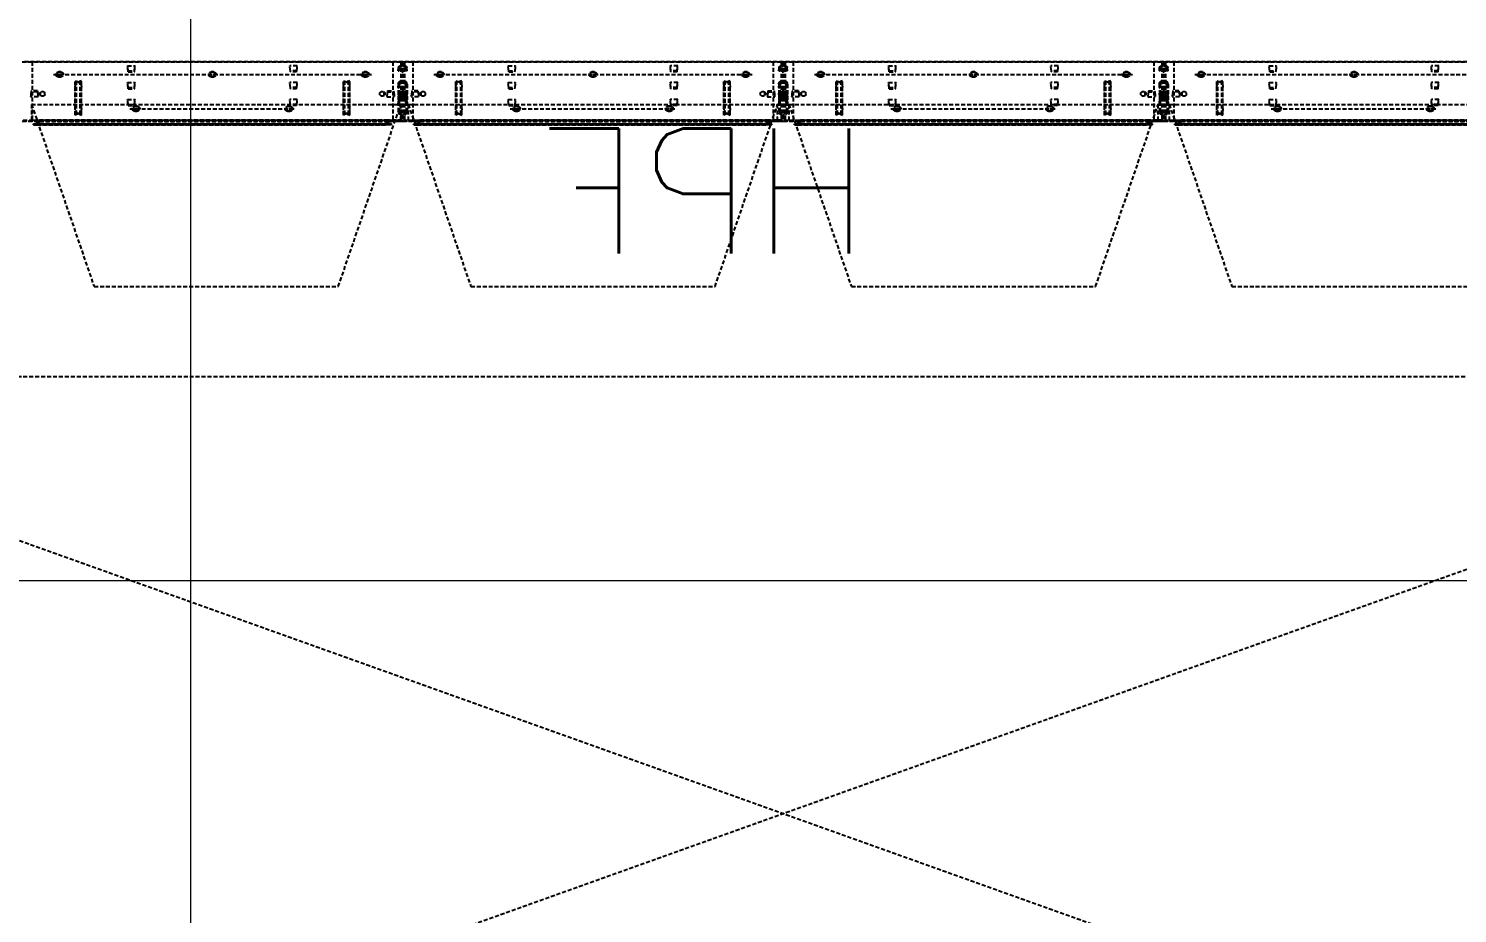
# Model space of a CAD drawing. Extents: x -32000 to 416743, y -254124 to 144214.
# Drawn here: x 2740 to 5031, y 32467 to 33885 of the extents above; entities that cross this region are included whole.
import ezdxf

# ---------------------------------------------------------------- set-up
doc = ezdxf.new("R2010")
doc.units = 0
doc.header["$LTSCALE"] = 10
doc.linetypes.add('XFM1Q40$0$HIDDEN', pattern=[9.525, 6.35, -3.175])
for name, color, linetype in [('XFM1Q40$0$CBF01', 3, 'Continuous'), ('XFM1Q40$0$CBF02', 6, 'Continuous'), ('XFM1Q40$0$CBF03', 30, 'Continuous'), ('XFM1Q40$0$CBF04', 7, 'Continuous'), ('XFM1Q40$0$HEPA', 6, 'Continuous'), ('XFM1Q40$0$輪廓', 4, 'Continuous'), ('XFM7P40ICA$0$H12PL4$0$L40_19_MEJI', 252, 'Continuous')]:
    doc.layers.add(name, color=color, linetype=linetype)
doc.styles.add('XFM1Q40$0$LSP', font='SIMPLEX.shx', dxfattribs={"bigfont": 'chineset.shx'})

# ---------------------------------------------------------------- blocks, each defined once
blk = doc.blocks.new('XFM1Q40$0$A$Cac22a11c')
at = {"layer": 'XFM1Q40$0$CBF01', "color": 252, "linetype": 'XFM1Q40$0$HIDDEN', "ltscale": 0.1}
for p, q in [((286524, 174199.1), (286524, 174105.6)), ((286540, 174199.1), (286524, 174199.1)), ((286533, 174185.1), (286533.5, 174190.4)), ((286533, 174185.1), (286534.5, 174184.9)), ((286534.5, 174184.9), (286535, 174190.2)), ((286537, 174193.1), (286536.5, 174193.1)), ((286537, 174191.6), (286536.5, 174191.6)), ((286538.5, 174199.1), (286538.5, 174105.6)), ((286538.5, 174183.1), (286540, 174183.1)), ((286540, 174199.1), (286540, 174104.1)), ((287134, 174199.1), (287134, 174105.6)), ((287150, 174199.1), (287134, 174199.1)), ((287143, 174185.1), (287143.5, 174190.4)), ((287143, 174185.1), (287144.5, 174184.9)), ((287144.5, 174184.9), (287145, 174190.2)), ((287147, 174193.1), (287146.5, 174193.1)), ((287147, 174191.6), (287146.5, 174191.6)), ((287148.5, 174199.1), (287148.5, 174105.6)), ((287148.5, 174183.1), (287150, 174183.1)), ((287150, 174199.1), (287150, 174104.1)), ((287744, 174199.1), (287744, 174105.6)), ((287760, 174199.1), (287744, 174199.1)), ((287753, 174185.1), (287753.5, 174190.4)), ((287753, 174185.1), (287754.5, 174184.9)), ((287754.5, 174184.9), (287755, 174190.2)), ((287757, 174193.1), (287756.5, 174193.1)), ((287757, 174191.6), (287756.5, 174191.6)), ((287758.5, 174199.1), (287758.5, 174105.6)), ((287758.5, 174183.1), (287760, 174183.1)), ((287760, 174199.1), (287760, 174104.1)), ((288354, 174199.1), (288354, 174105.6)), ((288370, 174199.1), (288354, 174199.1)), ((286533, 174163.6), (286533, 174119.6)), ((286533, 174158.1), (286533.5, 174163.4)), ((286533, 174158.1), (286534.5, 174157.9)), ((286534.5, 174163.6), (286534.5, 174119.6)), ((286534.5, 174157.9), (286535, 174163.2)), ((286537, 174166.1), (286536.5, 174166.1)), ((286537, 174164.6), (286536.5, 174164.6)), ((286538.5, 174169.1), (286540, 174169.1)), ((286538.5, 174156.1), (286540, 174156.1)), ((287143, 174163.6), (287143, 174119.6)), ((287143, 174158.1), (287143.5, 174163.4)), ((287143, 174158.1), (287144.5, 174157.9)), ((287144.5, 174163.6), (287144.5, 174119.6)), ((287144.5, 174157.9), (287145, 174163.2)), ((287147, 174166.1), (287146.5, 174166.1)), ((287147, 174164.6), (287146.5, 174164.6)), ((287148.5, 174169.1), (287150, 174169.1)), ((287148.5, 174156.1), (287150, 174156.1)), ((287753, 174163.6), (287753, 174119.6)), ((287753, 174158.1), (287753.5, 174163.4)), ((287753, 174158.1), (287754.5, 174157.9)), ((287754.5, 174163.6), (287754.5, 174119.6)), ((287754.5, 174157.9), (287755, 174163.2)), ((287757, 174166.1), (287756.5, 174166.1)), ((287757, 174164.6), (287756.5, 174164.6)), ((287758.5, 174169.1), (287760, 174169.1)), ((287758.5, 174156.1), (287760, 174156.1)), ((286533, 174151.1), (286534.5, 174151.3)), ((286533, 174151.1), (286533.5, 174145.8)), ((286533, 174131.1), (286533.5, 174136.4)), ((286534.5, 174151.3), (286535, 174146)), ((286534.5, 174130.9), (286535, 174136.2)), ((286536.5, 174151.6), (286540, 174151.6)), ((286536.5, 174150.1), (286538.5, 174150.1)), ((286536.5, 174146.1), (286538.5, 174146.1)), ((286536.5, 174144.6), (286540, 174144.6)), ((286537, 174139.1), (286536.5, 174139.1)), ((286537, 174137.6), (286536.5, 174137.6)), ((286538.5, 174153.1), (286540, 174153.1)), ((287143, 174151.1), (287144.5, 174151.3)), ((287143, 174151.1), (287143.5, 174145.8)), ((287143, 174131.1), (287143.5, 174136.4)), ((287144.5, 174151.3), (287145, 174146)), ((287144.5, 174130.9), (287145, 174136.2)), ((287146.5, 174151.6), (287150, 174151.6)), ((287146.5, 174150.1), (287148.5, 174150.1)), ((287146.5, 174146.1), (287148.5, 174146.1)), ((287146.5, 174144.6), (287150, 174144.6)), ((287147, 174139.1), (287146.5, 174139.1)), ((287147, 174137.6), (287146.5, 174137.6)), ((287148.5, 174153.1), (287150, 174153.1)), ((287753, 174151.1), (287754.5, 174151.3)), ((287753, 174151.1), (287753.5, 174145.8)), ((287753, 174131.1), (287753.5, 174136.4)), ((287754.5, 174151.3), (287755, 174146)), ((287754.5, 174130.9), (287755, 174136.2)), ((287756.5, 174151.6), (287760, 174151.6)), ((287756.5, 174150.1), (287758.5, 174150.1)), ((287756.5, 174146.1), (287758.5, 174146.1)), ((287756.5, 174144.6), (287760, 174144.6)), ((287757, 174139.1), (287756.5, 174139.1)), ((287757, 174137.6), (287756.5, 174137.6)), ((287758.5, 174153.1), (287760, 174153.1)), ((286533, 174131.1), (286534.5, 174130.9)), ((286538.5, 174129.1), (286540, 174129.1)), ((286538.5, 174114.1), (286540, 174114.1)), ((287143, 174131.1), (287144.5, 174130.9)), ((287148.5, 174129.1), (287150, 174129.1)), ((287148.5, 174114.1), (287150, 174114.1)), ((287753, 174131.1), (287754.5, 174130.9)), ((287758.5, 174129.1), (287760, 174129.1)), ((287758.5, 174114.1), (287760, 174114.1)), ((286538.5, 174105.6), (286515, 174105.6)), ((286515, 174105.6), (286515, 174098.6)), ((286522, 174098.6), (286515, 174098.6)), ((286540, 174104.1), (286516.5, 174104.1)), ((286516.5, 174104.1), (286516.5, 174100.1)), ((286522, 174100.1), (286516.5, 174100.1)), ((286522, 174098.6), (286522, 174100.1)), ((286524, 174105.6), (286524, 174104.1)), ((287148.5, 174105.6), (287125, 174105.6)), ((287125, 174105.6), (287125, 174098.6)), ((287132, 174098.6), (287125, 174098.6)), ((287150, 174104.1), (287126.5, 174104.1)), ((287126.5, 174104.1), (287126.5, 174100.1)), ((287132, 174100.1), (287126.5, 174100.1)), ((287132, 174098.6), (287132, 174100.1)), ((287134, 174105.6), (287134, 174104.1)), ((287758.5, 174105.6), (287735, 174105.6)), ((287735, 174105.6), (287735, 174098.6)), ((287742, 174098.6), (287735, 174098.6)), ((287760, 174104.1), (287736.5, 174104.1)), ((287736.5, 174104.1), (287736.5, 174100.1)), ((287742, 174100.1), (287736.5, 174100.1)), ((287742, 174098.6), (287742, 174100.1)), ((287744, 174105.6), (287744, 174104.1)), ((288368.5, 174105.6), (288345, 174105.6)), ((288345, 174105.6), (288345, 174098.6)), ((288352, 174098.6), (288345, 174098.6)), ((288370, 174104.1), (288346.5, 174104.1)), ((288346.5, 174104.1), (288346.5, 174100.1)), ((288352, 174100.1), (288346.5, 174100.1)), ((288352, 174098.6), (288352, 174100.1)), ((288354, 174105.6), (288354, 174104.1))]:
    blk.add_line(p, q, dxfattribs=at)
for centre, radius, start, end in [((286536.5, 174190.1), 3, 90, 175), ((286536.5, 174190.1), 1.5, 90, 175), ((286537, 174194.6), 1.5, 270, 0), ((286537, 174194.6), 3, 270, 300), ((286537, 174194.6), 3, 300, 0), ((287146.5, 174190.1), 3, 90, 175), ((287146.5, 174190.1), 1.5, 90, 175), ((287147, 174194.6), 1.5, 270, 0), ((287147, 174194.6), 3, 270, 300), ((287147, 174194.6), 3, 300, 0), ((287756.5, 174190.1), 3, 90, 175), ((287756.5, 174190.1), 1.5, 90, 175), ((287757, 174194.6), 1.5, 270, 0), ((287757, 174194.6), 3, 270, 300), ((287757, 174194.6), 3, 300, 0), ((286538.5, 174163.6), 5.5, 90, 180), ((286536.5, 174163.1), 3, 90, 175), ((286538.5, 174163.6), 4, 90, 180), ((286536.5, 174163.1), 1.5, 90, 175), ((286537, 174167.6), 1.5, 270, 0), ((286537, 174167.6), 3, 270, 0), ((287148.5, 174163.6), 5.5, 90, 180), ((287146.5, 174163.1), 3, 90, 175), ((287148.5, 174163.6), 4, 90, 180), ((287146.5, 174163.1), 1.5, 90, 175), ((287147, 174167.6), 1.5, 270, 0), ((287147, 174167.6), 3, 270, 0), ((287758.5, 174163.6), 5.5, 90, 180), ((287756.5, 174163.1), 3, 90, 175), ((287758.5, 174163.6), 4, 90, 180), ((287756.5, 174163.1), 1.5, 90, 175), ((287757, 174167.6), 1.5, 270, 0), ((287757, 174167.6), 3, 270, 0), ((286536.5, 174148.1), 3.5, 90, 270), ((286536.5, 174146.1), 3, 185, 270), ((286536.5, 174136.1), 3, 90, 175), ((286536.5, 174148.1), 2, 90, 270), ((286536.5, 174146.1), 1.5, 185, 270), ((286536.5, 174136.1), 1.5, 90, 175), ((286537, 174141.6), 3, 0, 90), ((286537, 174141.6), 1.5, 0, 90), ((286537, 174140.6), 3, 270, 0), ((286537, 174140.6), 1.5, 270, 0), ((287146.5, 174148.1), 3.5, 90, 270), ((287146.5, 174146.1), 3, 185, 270), ((287146.5, 174136.1), 3, 90, 175), ((287146.5, 174148.1), 2, 90, 270), ((287146.5, 174146.1), 1.5, 185, 270), ((287146.5, 174136.1), 1.5, 90, 175), ((287147, 174141.6), 3, 0, 90), ((287147, 174141.6), 1.5, 0, 90), ((287147, 174140.6), 3, 270, 0), ((287147, 174140.6), 1.5, 270, 0), ((287756.5, 174148.1), 3.5, 90, 270), ((287756.5, 174146.1), 3, 185, 270), ((287756.5, 174136.1), 3, 90, 175), ((287756.5, 174148.1), 2, 90, 270), ((287756.5, 174146.1), 1.5, 185, 270), ((287756.5, 174136.1), 1.5, 90, 175), ((287757, 174141.6), 3, 0, 90), ((287757, 174141.6), 1.5, 0, 90), ((287757, 174140.6), 3, 270, 0), ((287757, 174140.6), 1.5, 270, 0), ((286538.5, 174119.6), 5.5, 180, 270), ((286538.5, 174119.6), 4, 180, 270), ((287148.5, 174119.6), 5.5, 180, 270), ((287148.5, 174119.6), 4, 180, 270), ((287758.5, 174119.6), 5.5, 180, 270), ((287758.5, 174119.6), 4, 180, 270)]:
    blk.add_arc(centre, radius, start, end, dxfattribs=at)
at = {"layer": 'XFM1Q40$0$CBF02', "color": 252, "linetype": 'XFM1Q40$0$HIDDEN', "ltscale": 0.1}
for p, q in [((285930, 174199.1), (286538.5, 174199.1)), ((286100, 174183.1), (286099, 174193)), ((286099.9, 174185.1), (286099.1, 174193.1)), ((286099.1, 174193.1), (286110.9, 174193.1)), ((286099.9, 174185.1), (286110.1, 174185.1)), ((286100, 174183.1), (286110, 174183.1)), ((286110, 174183.1), (286111, 174193)), ((286110.1, 174185.1), (286110.9, 174193.1)), ((286228, 174179.1), (286242, 174179.1)), ((286233, 174174.5), (286233, 174183.6)), ((286237, 174183.1), (286233, 174183.1)), ((286237, 174174.5), (286237, 174183.6)), ((286473, 174179.1), (286487, 174179.1)), ((286478, 174174.5), (286478, 174183.6)), ((286482, 174183.1), (286478, 174183.1)), ((286482, 174174.5), (286482, 174183.6)), ((286537, 174199.1), (286537, 174104.1)), ((286538.5, 174199.1), (286538.5, 174104.1)), ((286540, 174199.1), (287148.5, 174199.1)), ((286540, 174199.1), (286540, 174104.1)), ((286593, 174179.1), (286607, 174179.1)), ((286598, 174174.5), (286598, 174183.6)), ((286602, 174183.1), (286598, 174183.1)), ((286602, 174174.5), (286602, 174183.6)), ((286710, 174183.1), (286709, 174193)), ((286709.9, 174185.1), (286709.1, 174193.1)), ((286709.1, 174193.1), (286720.9, 174193.1)), ((286709.9, 174185.1), (286720.1, 174185.1)), ((286710, 174183.1), (286720, 174183.1)), ((286720, 174183.1), (286721, 174193)), ((286720.1, 174185.1), (286720.9, 174193.1)), ((286838, 174179.1), (286852, 174179.1)), ((286843, 174174.5), (286843, 174183.6)), ((286847, 174183.1), (286843, 174183.1)), ((286847, 174174.5), (286847, 174183.6)), ((287083, 174179.1), (287097, 174179.1)), ((287088, 174174.5), (287088, 174183.6)), ((287092, 174183.1), (287088, 174183.1)), ((287092, 174174.5), (287092, 174183.6)), ((287147, 174199.1), (287147, 174104.1)), ((287148.5, 174199.1), (287148.5, 174104.1)), ((287150, 174199.1), (287758.5, 174199.1)), ((287150, 174199.1), (287150, 174104.1)), ((287203, 174179.1), (287217, 174179.1)), ((287208, 174174.5), (287208, 174183.6)), ((287212, 174183.1), (287208, 174183.1)), ((287212, 174174.5), (287212, 174183.6)), ((287320, 174183.1), (287319, 174193)), ((287319.9, 174185.1), (287319.1, 174193.1)), ((287319.1, 174193.1), (287330.9, 174193.1)), ((287319.9, 174185.1), (287330.1, 174185.1)), ((287320, 174183.1), (287330, 174183.1)), ((287330, 174183.1), (287331, 174193)), ((287330.1, 174185.1), (287330.9, 174193.1)), ((287448, 174179.1), (287462, 174179.1)), ((287453, 174174.5), (287453, 174183.6)), ((287457, 174183.1), (287453, 174183.1)), ((287457, 174174.5), (287457, 174183.6)), ((287693, 174179.1), (287707, 174179.1)), ((287698, 174174.5), (287698, 174183.6)), ((287702, 174183.1), (287698, 174183.1)), ((287702, 174174.5), (287702, 174183.6)), ((287757, 174199.1), (287757, 174104.1)), ((287758.5, 174199.1), (287758.5, 174104.1)), ((287760, 174199.1), (288368.5, 174199.1)), ((287760, 174199.1), (287760, 174104.1)), ((287813, 174179.1), (287827, 174179.1)), ((287818, 174174.5), (287818, 174183.6)), ((287822, 174183.1), (287818, 174183.1)), ((287822, 174174.5), (287822, 174183.6)), ((287930, 174183.1), (287929, 174193)), ((287929.9, 174185.1), (287929.1, 174193.1)), ((287929.1, 174193.1), (287940.9, 174193.1)), ((287929.9, 174185.1), (287940.1, 174185.1)), ((287930, 174183.1), (287940, 174183.1)), ((287940, 174183.1), (287941, 174193)), ((287940.1, 174185.1), (287940.9, 174193.1)), ((288058, 174179.1), (288072, 174179.1)), ((288063, 174174.5), (288063, 174183.6)), ((288067, 174183.1), (288063, 174183.1)), ((288067, 174174.5), (288067, 174183.6)), ((288303, 174179.1), (288317, 174179.1)), ((288308, 174174.5), (288308, 174183.6)), ((288312, 174183.1), (288308, 174183.1)), ((288312, 174174.5), (288312, 174183.6)), ((286100, 174156.1), (286099, 174166)), ((286099.9, 174158.1), (286099.1, 174166.1)), ((286099.1, 174166.1), (286110.9, 174166.1)), ((286099.9, 174158.1), (286110.1, 174158.1)), ((286100, 174156.1), (286110, 174156.1)), ((286110, 174156.1), (286111, 174166)), ((286110.1, 174158.1), (286110.9, 174166.1)), ((286237, 174175.1), (286233, 174175.1)), ((286445, 174114.1), (286445, 174169.1)), ((286445, 174169.1), (286448.3, 174167.9)), ((286447, 174114.8), (286447, 174168.4)), ((286455, 174124.7), (286455, 174158.5)), ((286482, 174175.1), (286478, 174175.1)), ((286602, 174175.1), (286598, 174175.1)), ((286625, 174114.1), (286625, 174169.1)), ((286625, 174169.1), (286628.3, 174167.9)), ((286627, 174114.8), (286627, 174168.4)), ((286635, 174124.7), (286635, 174158.5)), ((286710, 174156.1), (286709, 174166)), ((286709.9, 174158.1), (286709.1, 174166.1)), ((286709.1, 174166.1), (286720.9, 174166.1)), ((286709.9, 174158.1), (286720.1, 174158.1)), ((286710, 174156.1), (286720, 174156.1)), ((286720, 174156.1), (286721, 174166)), ((286720.1, 174158.1), (286720.9, 174166.1)), ((286847, 174175.1), (286843, 174175.1)), ((287055, 174114.1), (287055, 174169.1)), ((287055, 174169.1), (287058.3, 174167.9)), ((287057, 174114.8), (287057, 174168.4)), ((287065, 174124.7), (287065, 174158.5)), ((287092, 174175.1), (287088, 174175.1)), ((287212, 174175.1), (287208, 174175.1)), ((287235, 174114.1), (287235, 174169.1)), ((287235, 174169.1), (287238.3, 174167.9)), ((287237, 174114.8), (287237, 174168.4)), ((287245, 174124.7), (287245, 174158.5)), ((287320, 174156.1), (287319, 174166)), ((287319.9, 174158.1), (287319.1, 174166.1)), ((287319.1, 174166.1), (287330.9, 174166.1)), ((287319.9, 174158.1), (287330.1, 174158.1)), ((287320, 174156.1), (287330, 174156.1)), ((287330, 174156.1), (287331, 174166)), ((287330.1, 174158.1), (287330.9, 174166.1)), ((287457, 174175.1), (287453, 174175.1)), ((287665, 174114.1), (287665, 174169.1)), ((287665, 174169.1), (287668.3, 174167.9)), ((287667, 174114.8), (287667, 174168.4)), ((287675, 174124.7), (287675, 174158.5)), ((287702, 174175.1), (287698, 174175.1)), ((287822, 174175.1), (287818, 174175.1)), ((287845, 174114.1), (287845, 174169.1)), ((287845, 174169.1), (287848.3, 174167.9)), ((287847, 174114.8), (287847, 174168.4)), ((287855, 174124.7), (287855, 174158.5)), ((287930, 174156.1), (287929, 174166)), ((287929.9, 174158.1), (287929.1, 174166.1)), ((287929.1, 174166.1), (287940.9, 174166.1)), ((287929.9, 174158.1), (287940.1, 174158.1)), ((287930, 174156.1), (287940, 174156.1)), ((287940, 174156.1), (287941, 174166)), ((287940.1, 174158.1), (287940.9, 174166.1)), ((288067, 174175.1), (288063, 174175.1)), ((288275, 174114.1), (288275, 174169.1)), ((288275, 174169.1), (288278.3, 174167.9)), ((288277, 174114.8), (288277, 174168.4)), ((288285, 174124.7), (288285, 174158.5)), ((288312, 174175.1), (288308, 174175.1)), ((286100, 174129.1), (286099, 174139)), ((286099.1, 174139.1), (286110.9, 174139.1)), ((286099.9, 174131.1), (286099.1, 174139.1)), ((286110, 174129.1), (286111, 174139)), ((286110.1, 174131.1), (286110.9, 174139.1)), ((286503.5, 174146.6), (286503.5, 174149.6)), ((286510.5, 174145.5), (286510.5, 174150.7)), ((286515.5, 174153.1), (286514.5, 174143.1)), ((286515.4, 174151.1), (286514.6, 174143.1)), ((286514.6, 174143.1), (286526.4, 174143.1)), ((286515.4, 174151.1), (286525.6, 174151.1)), ((286515.5, 174153.1), (286525.5, 174153.1)), ((286525.5, 174153.1), (286526.5, 174143.1)), ((286525.6, 174151.1), (286526.4, 174143.1)), ((286710, 174129.1), (286709, 174139)), ((286709.1, 174139.1), (286720.9, 174139.1)), ((286709.9, 174131.1), (286709.1, 174139.1)), ((286720, 174129.1), (286721, 174139)), ((286720.1, 174131.1), (286720.9, 174139.1)), ((287113.5, 174146.6), (287113.5, 174149.6)), ((287120.5, 174145.5), (287120.5, 174150.7)), ((287125.5, 174153.1), (287124.5, 174143.1)), ((287125.4, 174151.1), (287124.6, 174143.1)), ((287124.6, 174143.1), (287136.4, 174143.1)), ((287125.4, 174151.1), (287135.6, 174151.1)), ((287125.5, 174153.1), (287135.5, 174153.1)), ((287135.5, 174153.1), (287136.5, 174143.1)), ((287135.6, 174151.1), (287136.4, 174143.1)), ((287320, 174129.1), (287319, 174139)), ((287319.1, 174139.1), (287330.9, 174139.1)), ((287319.9, 174131.1), (287319.1, 174139.1)), ((287330, 174129.1), (287331, 174139)), ((287330.1, 174131.1), (287330.9, 174139.1)), ((287723.5, 174146.6), (287723.5, 174149.6)), ((287730.5, 174145.5), (287730.5, 174150.7)), ((287735.5, 174153.1), (287734.5, 174143.1)), ((287735.4, 174151.1), (287734.6, 174143.1)), ((287734.6, 174143.1), (287746.4, 174143.1)), ((287735.4, 174151.1), (287745.6, 174151.1)), ((287735.5, 174153.1), (287745.5, 174153.1)), ((287745.5, 174153.1), (287746.5, 174143.1)), ((287745.6, 174151.1), (287746.4, 174143.1)), ((287930, 174129.1), (287929, 174139)), ((287929.1, 174139.1), (287940.9, 174139.1)), ((287929.9, 174131.1), (287929.1, 174139.1)), ((287940, 174129.1), (287941, 174139)), ((287940.1, 174131.1), (287940.9, 174139.1)), ((288333.5, 174146.6), (288333.5, 174149.6)), ((288340.5, 174145.5), (288340.5, 174150.7)), ((288345.5, 174153.1), (288344.5, 174143.1)), ((288345.4, 174151.1), (288344.6, 174143.1)), ((288344.6, 174143.1), (288356.4, 174143.1)), ((288345.4, 174151.1), (288355.6, 174151.1)), ((288345.5, 174153.1), (288355.5, 174153.1)), ((288355.5, 174153.1), (288356.5, 174143.1)), ((288355.6, 174151.1), (288356.4, 174143.1)), ((286099.9, 174131.1), (286110.1, 174131.1)), ((286100, 174129.1), (286110, 174129.1)), ((286105.5, 174124.1), (286119.5, 174124.1)), ((286110.5, 174119.5), (286110.5, 174128.6)), ((286114.5, 174128.1), (286110.5, 174128.1)), ((286114.5, 174120.1), (286110.5, 174120.1)), ((286114.5, 174119.5), (286114.5, 174128.6)), ((286350.5, 174124.1), (286364.5, 174124.1)), ((286355.5, 174119.5), (286355.5, 174128.6)), ((286359.5, 174128.1), (286355.5, 174128.1)), ((286359.5, 174120.1), (286355.5, 174120.1)), ((286359.5, 174119.5), (286359.5, 174128.6)), ((286448.3, 174115.3), (286445, 174114.1)), ((286628.3, 174115.3), (286625, 174114.1)), ((286709.9, 174131.1), (286720.1, 174131.1)), ((286710, 174129.1), (286720, 174129.1)), ((286715.5, 174124.1), (286729.5, 174124.1)), ((286720.5, 174119.5), (286720.5, 174128.6)), ((286724.5, 174128.1), (286720.5, 174128.1)), ((286724.5, 174120.1), (286720.5, 174120.1)), ((286724.5, 174119.5), (286724.5, 174128.6)), ((286960.5, 174124.1), (286974.5, 174124.1)), ((286965.5, 174119.5), (286965.5, 174128.6)), ((286969.5, 174128.1), (286965.5, 174128.1)), ((286969.5, 174120.1), (286965.5, 174120.1)), ((286969.5, 174119.5), (286969.5, 174128.6)), ((287058.3, 174115.3), (287055, 174114.1)), ((287238.3, 174115.3), (287235, 174114.1)), ((287319.9, 174131.1), (287330.1, 174131.1)), ((287320, 174129.1), (287330, 174129.1)), ((287325.5, 174124.1), (287339.5, 174124.1)), ((287330.5, 174119.5), (287330.5, 174128.6)), ((287334.5, 174128.1), (287330.5, 174128.1)), ((287334.5, 174120.1), (287330.5, 174120.1)), ((287334.5, 174119.5), (287334.5, 174128.6)), ((287570.5, 174124.1), (287584.5, 174124.1)), ((287575.5, 174119.5), (287575.5, 174128.6)), ((287579.5, 174128.1), (287575.5, 174128.1)), ((287579.5, 174120.1), (287575.5, 174120.1)), ((287579.5, 174119.5), (287579.5, 174128.6)), ((287668.3, 174115.3), (287665, 174114.1)), ((287848.3, 174115.3), (287845, 174114.1)), ((287929.9, 174131.1), (287940.1, 174131.1)), ((287930, 174129.1), (287940, 174129.1)), ((287935.5, 174124.1), (287949.5, 174124.1)), ((287940.5, 174119.5), (287940.5, 174128.6)), ((287944.5, 174128.1), (287940.5, 174128.1)), ((287944.5, 174120.1), (287940.5, 174120.1)), ((287944.5, 174119.5), (287944.5, 174128.6)), ((288180.5, 174124.1), (288194.5, 174124.1)), ((288185.5, 174119.5), (288185.5, 174128.6)), ((288189.5, 174128.1), (288185.5, 174128.1)), ((288189.5, 174120.1), (288185.5, 174120.1)), ((288189.5, 174119.5), (288189.5, 174128.6)), ((288278.3, 174115.3), (288275, 174114.1)), ((285953.5, 174105.6), (286513.5, 174105.6)), ((285953.5, 174104.1), (286513.5, 174104.1)), ((285953.5, 174100.1), (286513.5, 174100.1)), ((285953.5, 174098.6), (286513.5, 174098.6)), ((286513.5, 174105.6), (286513.5, 174098.6)), ((286513.5, 174104.1), (286538.5, 174104.1)), ((286563.5, 174104.1), (286540, 174104.1)), ((286563.5, 174105.6), (287123.5, 174105.6)), ((286563.5, 174098.6), (286563.5, 174105.6)), ((286563.5, 174104.1), (287123.5, 174104.1)), ((286563.5, 174100.1), (287123.5, 174100.1)), ((286563.5, 174098.6), (287123.5, 174098.6)), ((287123.5, 174105.6), (287123.5, 174098.6)), ((287123.5, 174104.1), (287148.5, 174104.1)), ((287173.5, 174104.1), (287150, 174104.1)), ((287173.5, 174105.6), (287733.5, 174105.6)), ((287173.5, 174098.6), (287173.5, 174105.6)), ((287173.5, 174104.1), (287733.5, 174104.1)), ((287173.5, 174100.1), (287733.5, 174100.1)), ((287173.5, 174098.6), (287733.5, 174098.6)), ((287733.5, 174105.6), (287733.5, 174098.6)), ((287733.5, 174104.1), (287758.5, 174104.1)), ((287783.5, 174104.1), (287760, 174104.1)), ((287783.5, 174105.6), (288343.5, 174105.6)), ((287783.5, 174098.6), (287783.5, 174105.6)), ((287783.5, 174104.1), (288343.5, 174104.1)), ((287783.5, 174100.1), (288343.5, 174100.1)), ((287783.5, 174098.6), (288343.5, 174098.6)), ((288343.5, 174105.6), (288343.5, 174098.6)), ((288343.5, 174104.1), (288368.5, 174104.1))]:
    blk.add_line(p, q, dxfattribs=at)
for centre, radius, start, end in [((286099.1, 174193), 0.0502, 360, 191.4212), ((286110.9, 174193), 0.0502, 348.5788, 180), ((286233, 174179.1), 4, 90, 270), ((286237, 174179.1), 4, 270, 90), ((286478, 174179.1), 4, 90, 270), ((286482, 174179.1), 4, 270, 90), ((286598, 174179.1), 4, 90, 270), ((286602, 174179.1), 4, 270, 90), ((286709.1, 174193), 0.0502, 360, 191.4212), ((286720.9, 174193), 0.0502, 348.5788, 180), ((286843, 174179.1), 4, 90, 270), ((286847, 174179.1), 4, 270, 90), ((287088, 174179.1), 4, 90, 270), ((287092, 174179.1), 4, 270, 90), ((287208, 174179.1), 4, 90, 270), ((287212, 174179.1), 4, 270, 90), ((287319.1, 174193), 0.0502, 360, 191.4212), ((287330.9, 174193), 0.0502, 348.5788, 180), ((287453, 174179.1), 4, 90, 270), ((287457, 174179.1), 4, 270, 90), ((287698, 174179.1), 4, 90, 270), ((287702, 174179.1), 4, 270, 90), ((287818, 174179.1), 4, 90, 270), ((287822, 174179.1), 4, 270, 90), ((287929.1, 174193), 0.0502, 360, 191.4212), ((287940.9, 174193), 0.0502, 348.5788, 180), ((288063, 174179.1), 4, 90, 270), ((288067, 174179.1), 4, 270, 90), ((288308, 174179.1), 4, 90, 270), ((288312, 174179.1), 4, 270, 90), ((286099.1, 174166), 0.0502, 360, 191.4212), ((286110.9, 174166), 0.0502, 348.5788, 180), ((286445, 174158.5), 10, 0, 70.71), ((286625, 174158.5), 10, 0, 70.71), ((286709.1, 174166), 0.0502, 360, 191.4212), ((286720.9, 174166), 0.0502, 348.5788, 180), ((287055, 174158.5), 10, 0, 70.71), ((287235, 174158.5), 10, 0, 70.71), ((287319.1, 174166), 0.0502, 360, 191.4212), ((287330.9, 174166), 0.0502, 348.5788, 180), ((287665, 174158.5), 10, 0, 70.71), ((287845, 174158.5), 10, 0, 70.71), ((287929.1, 174166), 0.0502, 360, 191.4212), ((287940.9, 174166), 0.0502, 348.5788, 180), ((288275, 174158.5), 10, 0, 70.71), ((286099.1, 174139), 0.0502, 360, 191.4212), ((286110.9, 174139), 0.0502, 348.5788, 180), ((286507.5, 174147.5), 4.49, 63.4401, 152.8116), ((286507.5, 174148.6), 4.49, 207.1884, 296.5599), ((286507.5, 174148.1), 4, 300, 60), ((286514.6, 174143.1), 0.0502, 168.5788, 0), ((286526.4, 174143.1), 0.0502, 180, 11.4212), ((286709.1, 174139), 0.0502, 360, 191.4212), ((286720.9, 174139), 0.0502, 348.5788, 180), ((287117.5, 174147.5), 4.49, 63.4401, 152.8116), ((287117.5, 174148.6), 4.49, 207.1884, 296.5599), ((287117.5, 174148.1), 4, 300, 60), ((287124.6, 174143.1), 0.0502, 168.5788, 0), ((287136.4, 174143.1), 0.0502, 180, 11.4212), ((287319.1, 174139), 0.0502, 360, 191.4212), ((287330.9, 174139), 0.0502, 348.5788, 180), ((287727.5, 174147.5), 4.49, 63.4401, 152.8116), ((287727.5, 174148.6), 4.49, 207.1884, 296.5599), ((287727.5, 174148.1), 4, 300, 60), ((287734.6, 174143.1), 0.0502, 168.5788, 0), ((287746.4, 174143.1), 0.0502, 180, 11.4212), ((287929.1, 174139), 0.0502, 360, 191.4212), ((287940.9, 174139), 0.0502, 348.5788, 180), ((288337.5, 174147.5), 4.49, 63.4401, 152.8116), ((288337.5, 174148.6), 4.49, 207.1884, 296.5599), ((288337.5, 174148.1), 4, 300, 60), ((288344.6, 174143.1), 0.0502, 168.5788, 0), ((288356.4, 174143.1), 0.0502, 180, 11.4212), ((286110.5, 174124.1), 4, 90, 270), ((286114.5, 174124.1), 4, 270, 90), ((286355.5, 174124.1), 4, 90, 270), ((286359.5, 174124.1), 4, 270, 90), ((286445, 174124.7), 10, 289.29, 0), ((286625, 174124.7), 10, 289.29, 0), ((286720.5, 174124.1), 4, 90, 270), ((286724.5, 174124.1), 4, 270, 90), ((286965.5, 174124.1), 4, 90, 270), ((286969.5, 174124.1), 4, 270, 90), ((287055, 174124.7), 10, 289.29, 0), ((287235, 174124.7), 10, 289.29, 0), ((287330.5, 174124.1), 4, 90, 270), ((287334.5, 174124.1), 4, 270, 90), ((287575.5, 174124.1), 4, 90, 270), ((287579.5, 174124.1), 4, 270, 90), ((287665, 174124.7), 10, 289.29, 0), ((287845, 174124.7), 10, 289.29, 0), ((287940.5, 174124.1), 4, 90, 270), ((287944.5, 174124.1), 4, 270, 90), ((288185.5, 174124.1), 4, 90, 270), ((288189.5, 174124.1), 4, 270, 90), ((288275, 174124.7), 10, 289.29, 0)]:
    blk.add_arc(centre, radius, start, end, dxfattribs=at)
at = {"layer": 'XFM1Q40$0$CBF03', "color": 252, "linetype": 'XFM1Q40$0$HIDDEN', "ltscale": 0.1}
for p, q in [((286540, 174199.1), (285931.5, 174199.1)), ((286490, 174179.1), (285980, 174179.1)), ((286233, 174174.5), (286233, 174183.6)), ((286233, 174183.1), (286237, 174183.1)), ((286237, 174174.5), (286237, 174183.6)), ((286360, 174183.1), (286359, 174193)), ((286370.9, 174193.1), (286359.1, 174193.1)), ((286359.9, 174185.1), (286359.1, 174193.1)), ((286370.1, 174185.1), (286359.9, 174185.1)), ((286370, 174183.1), (286360, 174183.1)), ((286370, 174183.1), (286371, 174193)), ((286370.1, 174185.1), (286370.9, 174193.1)), ((286478, 174174.5), (286478, 174183.6)), ((286478, 174183.1), (286482, 174183.1)), ((286482, 174174.5), (286482, 174183.6)), ((286540, 174199.1), (286540, 174104.1)), ((287150, 174199.1), (286541.5, 174199.1)), ((286541.5, 174199.1), (286541.5, 174104.1)), ((286543, 174199.1), (286543, 174104.1)), ((287100, 174179.1), (286590, 174179.1)), ((286598, 174174.5), (286598, 174183.6)), ((286598, 174183.1), (286602, 174183.1)), ((286602, 174174.5), (286602, 174183.6)), ((286843, 174174.5), (286843, 174183.6)), ((286843, 174183.1), (286847, 174183.1)), ((286847, 174174.5), (286847, 174183.6)), ((286970, 174183.1), (286969, 174193)), ((286980.9, 174193.1), (286969.1, 174193.1)), ((286969.9, 174185.1), (286969.1, 174193.1)), ((286980.1, 174185.1), (286969.9, 174185.1)), ((286980, 174183.1), (286970, 174183.1)), ((286980, 174183.1), (286981, 174193)), ((286980.1, 174185.1), (286980.9, 174193.1)), ((287088, 174174.5), (287088, 174183.6)), ((287088, 174183.1), (287092, 174183.1)), ((287092, 174174.5), (287092, 174183.6)), ((287150, 174199.1), (287150, 174104.1)), ((287760, 174199.1), (287151.5, 174199.1)), ((287151.5, 174199.1), (287151.5, 174104.1)), ((287153, 174199.1), (287153, 174104.1)), ((287710, 174179.1), (287200, 174179.1)), ((287208, 174174.5), (287208, 174183.6)), ((287208, 174183.1), (287212, 174183.1)), ((287212, 174174.5), (287212, 174183.6)), ((287453, 174174.5), (287453, 174183.6)), ((287453, 174183.1), (287457, 174183.1)), ((287457, 174174.5), (287457, 174183.6)), ((287580, 174183.1), (287579, 174193)), ((287590.9, 174193.1), (287579.1, 174193.1)), ((287579.9, 174185.1), (287579.1, 174193.1)), ((287590.1, 174185.1), (287579.9, 174185.1)), ((287590, 174183.1), (287580, 174183.1)), ((287590, 174183.1), (287591, 174193)), ((287590.1, 174185.1), (287590.9, 174193.1)), ((287698, 174174.5), (287698, 174183.6)), ((287698, 174183.1), (287702, 174183.1)), ((287702, 174174.5), (287702, 174183.6)), ((287760, 174199.1), (287760, 174104.1)), ((288370, 174199.1), (287761.5, 174199.1)), ((287761.5, 174199.1), (287761.5, 174104.1)), ((287763, 174199.1), (287763, 174104.1)), ((288320, 174179.1), (287810, 174179.1)), ((287818, 174174.5), (287818, 174183.6)), ((287818, 174183.1), (287822, 174183.1)), ((287822, 174174.5), (287822, 174183.6)), ((288063, 174174.5), (288063, 174183.6)), ((288063, 174183.1), (288067, 174183.1)), ((288067, 174174.5), (288067, 174183.6)), ((288190, 174183.1), (288189, 174193)), ((288200.9, 174193.1), (288189.1, 174193.1)), ((288189.9, 174185.1), (288189.1, 174193.1)), ((288200.1, 174185.1), (288189.9, 174185.1)), ((288200, 174183.1), (288190, 174183.1)), ((288200, 174183.1), (288201, 174193)), ((288200.1, 174185.1), (288200.9, 174193.1)), ((288308, 174174.5), (288308, 174183.6)), ((288308, 174183.1), (288312, 174183.1)), ((288312, 174174.5), (288312, 174183.6)), ((286233, 174175.1), (286237, 174175.1)), ((286360, 174156.1), (286359, 174166)), ((286359.9, 174158.1), (286359.1, 174166.1)), ((286370.9, 174166.1), (286359.1, 174166.1)), ((286370.1, 174158.1), (286359.9, 174158.1)), ((286370, 174156.1), (286360, 174156.1)), ((286370, 174156.1), (286371, 174166)), ((286370.1, 174158.1), (286370.9, 174166.1)), ((286445, 174124.7), (286445, 174158.5)), ((286455, 174169.1), (286451.7, 174167.9)), ((286453, 174114.8), (286453, 174168.4)), ((286455, 174114.1), (286455, 174169.1)), ((286478, 174175.1), (286482, 174175.1)), ((286598, 174175.1), (286602, 174175.1)), ((286625, 174124.7), (286625, 174158.5)), ((286635, 174169.1), (286631.7, 174167.9)), ((286633, 174114.8), (286633, 174168.4)), ((286635, 174114.1), (286635, 174169.1)), ((286843, 174175.1), (286847, 174175.1)), ((286970, 174156.1), (286969, 174166)), ((286969.9, 174158.1), (286969.1, 174166.1)), ((286980.9, 174166.1), (286969.1, 174166.1)), ((286980.1, 174158.1), (286969.9, 174158.1)), ((286980, 174156.1), (286970, 174156.1)), ((286980, 174156.1), (286981, 174166)), ((286980.1, 174158.1), (286980.9, 174166.1)), ((287055, 174124.7), (287055, 174158.5)), ((287065, 174169.1), (287061.7, 174167.9)), ((287063, 174114.8), (287063, 174168.4)), ((287065, 174114.1), (287065, 174169.1)), ((287088, 174175.1), (287092, 174175.1)), ((287208, 174175.1), (287212, 174175.1)), ((287235, 174124.7), (287235, 174158.5)), ((287245, 174169.1), (287241.7, 174167.9)), ((287243, 174114.8), (287243, 174168.4)), ((287245, 174114.1), (287245, 174169.1)), ((287453, 174175.1), (287457, 174175.1)), ((287580, 174156.1), (287579, 174166)), ((287579.9, 174158.1), (287579.1, 174166.1)), ((287590.9, 174166.1), (287579.1, 174166.1)), ((287590.1, 174158.1), (287579.9, 174158.1)), ((287590, 174156.1), (287580, 174156.1)), ((287590, 174156.1), (287591, 174166)), ((287590.1, 174158.1), (287590.9, 174166.1)), ((287665, 174124.7), (287665, 174158.5)), ((287675, 174169.1), (287671.7, 174167.9)), ((287673, 174114.8), (287673, 174168.4)), ((287675, 174114.1), (287675, 174169.1)), ((287698, 174175.1), (287702, 174175.1)), ((287818, 174175.1), (287822, 174175.1)), ((287845, 174124.7), (287845, 174158.5)), ((287855, 174169.1), (287851.7, 174167.9)), ((287853, 174114.8), (287853, 174168.4)), ((287855, 174114.1), (287855, 174169.1)), ((288063, 174175.1), (288067, 174175.1)), ((288190, 174156.1), (288189, 174166)), ((288189.9, 174158.1), (288189.1, 174166.1)), ((288200.9, 174166.1), (288189.1, 174166.1)), ((288200.1, 174158.1), (288189.9, 174158.1)), ((288200, 174156.1), (288190, 174156.1)), ((288200, 174156.1), (288201, 174166)), ((288200.1, 174158.1), (288200.9, 174166.1)), ((288275, 174124.7), (288275, 174158.5)), ((288285, 174169.1), (288281.7, 174167.9)), ((288283, 174114.8), (288283, 174168.4)), ((288285, 174114.1), (288285, 174169.1)), ((288308, 174175.1), (288312, 174175.1)), ((286360, 174129.1), (286359, 174139)), ((286370.9, 174139.1), (286359.1, 174139.1)), ((286359.9, 174131.1), (286359.1, 174139.1)), ((286370, 174129.1), (286371, 174139)), ((286370.1, 174131.1), (286370.9, 174139.1)), ((286554.5, 174153.1), (286553.5, 174143.1)), ((286554.4, 174151.1), (286553.6, 174143.1)), ((286565.4, 174143.1), (286553.6, 174143.1)), ((286564.6, 174151.1), (286554.4, 174151.1)), ((286564.5, 174153.1), (286554.5, 174153.1)), ((286564.5, 174153.1), (286565.5, 174143.1)), ((286564.6, 174151.1), (286565.4, 174143.1)), ((286569.5, 174145.5), (286569.5, 174150.7)), ((286576.5, 174146.6), (286576.5, 174149.6)), ((286970, 174129.1), (286969, 174139)), ((286980.9, 174139.1), (286969.1, 174139.1)), ((286969.9, 174131.1), (286969.1, 174139.1)), ((286980, 174129.1), (286981, 174139)), ((286980.1, 174131.1), (286980.9, 174139.1)), ((287164.5, 174153.1), (287163.5, 174143.1)), ((287164.4, 174151.1), (287163.6, 174143.1)), ((287175.4, 174143.1), (287163.6, 174143.1)), ((287174.6, 174151.1), (287164.4, 174151.1)), ((287174.5, 174153.1), (287164.5, 174153.1)), ((287174.5, 174153.1), (287175.5, 174143.1)), ((287174.6, 174151.1), (287175.4, 174143.1)), ((287179.5, 174145.5), (287179.5, 174150.7)), ((287186.5, 174146.6), (287186.5, 174149.6)), ((287580, 174129.1), (287579, 174139)), ((287590.9, 174139.1), (287579.1, 174139.1)), ((287579.9, 174131.1), (287579.1, 174139.1)), ((287590, 174129.1), (287591, 174139)), ((287590.1, 174131.1), (287590.9, 174139.1)), ((287774.5, 174153.1), (287773.5, 174143.1)), ((287774.4, 174151.1), (287773.6, 174143.1)), ((287785.4, 174143.1), (287773.6, 174143.1)), ((287784.6, 174151.1), (287774.4, 174151.1)), ((287784.5, 174153.1), (287774.5, 174153.1)), ((287784.5, 174153.1), (287785.5, 174143.1)), ((287784.6, 174151.1), (287785.4, 174143.1)), ((287789.5, 174145.5), (287789.5, 174150.7)), ((287796.5, 174146.6), (287796.5, 174149.6)), ((288190, 174129.1), (288189, 174139)), ((288200.9, 174139.1), (288189.1, 174139.1)), ((288189.9, 174131.1), (288189.1, 174139.1)), ((288200, 174129.1), (288201, 174139)), ((288200.1, 174131.1), (288200.9, 174139.1)), ((286367.5, 174124.1), (286102.5, 174124.1)), ((286110.5, 174119.5), (286110.5, 174128.6)), ((286110.5, 174128.1), (286114.5, 174128.1)), ((286110.5, 174120.1), (286114.5, 174120.1)), ((286114.5, 174119.5), (286114.5, 174128.6)), ((286355.5, 174119.5), (286355.5, 174128.6)), ((286355.5, 174128.1), (286359.5, 174128.1)), ((286355.5, 174120.1), (286359.5, 174120.1)), ((286359.5, 174119.5), (286359.5, 174128.6)), ((286370.1, 174131.1), (286359.9, 174131.1)), ((286370, 174129.1), (286360, 174129.1)), ((286451.7, 174115.3), (286455, 174114.1)), ((286631.7, 174115.3), (286635, 174114.1)), ((286977.5, 174124.1), (286712.5, 174124.1)), ((286720.5, 174119.5), (286720.5, 174128.6)), ((286720.5, 174128.1), (286724.5, 174128.1)), ((286720.5, 174120.1), (286724.5, 174120.1)), ((286724.5, 174119.5), (286724.5, 174128.6)), ((286965.5, 174119.5), (286965.5, 174128.6)), ((286965.5, 174128.1), (286969.5, 174128.1)), ((286965.5, 174120.1), (286969.5, 174120.1)), ((286969.5, 174119.5), (286969.5, 174128.6)), ((286980.1, 174131.1), (286969.9, 174131.1)), ((286980, 174129.1), (286970, 174129.1)), ((287061.7, 174115.3), (287065, 174114.1)), ((287241.7, 174115.3), (287245, 174114.1)), ((287587.5, 174124.1), (287322.5, 174124.1)), ((287330.5, 174119.5), (287330.5, 174128.6)), ((287330.5, 174128.1), (287334.5, 174128.1)), ((287330.5, 174120.1), (287334.5, 174120.1)), ((287334.5, 174119.5), (287334.5, 174128.6)), ((287575.5, 174119.5), (287575.5, 174128.6)), ((287575.5, 174128.1), (287579.5, 174128.1)), ((287575.5, 174120.1), (287579.5, 174120.1)), ((287579.5, 174119.5), (287579.5, 174128.6)), ((287590.1, 174131.1), (287579.9, 174131.1)), ((287590, 174129.1), (287580, 174129.1)), ((287671.7, 174115.3), (287675, 174114.1)), ((287851.7, 174115.3), (287855, 174114.1)), ((288197.5, 174124.1), (287932.5, 174124.1)), ((287940.5, 174119.5), (287940.5, 174128.6)), ((287940.5, 174128.1), (287944.5, 174128.1)), ((287940.5, 174120.1), (287944.5, 174120.1)), ((287944.5, 174119.5), (287944.5, 174128.6)), ((288185.5, 174119.5), (288185.5, 174128.6)), ((288185.5, 174128.1), (288189.5, 174128.1)), ((288185.5, 174120.1), (288189.5, 174120.1)), ((288189.5, 174119.5), (288189.5, 174128.6)), ((288200.1, 174131.1), (288189.9, 174131.1)), ((288200, 174129.1), (288190, 174129.1)), ((288281.7, 174115.3), (288285, 174114.1)), ((286540, 174104.1), (285931.5, 174104.1)), ((286516.5, 174105.6), (285956.5, 174105.6)), ((286516.5, 174100.1), (285956.5, 174100.1)), ((286516.5, 174098.6), (285956.5, 174098.6)), ((286516.5, 174104.1), (286516.5, 174105.6)), ((286516.5, 174098.6), (286516.5, 174104.1)), ((287150, 174104.1), (286541.5, 174104.1)), ((287126.5, 174105.6), (286566.5, 174105.6)), ((286566.5, 174105.6), (286566.5, 174104.1)), ((286566.5, 174104.1), (286566.5, 174098.6)), ((287126.5, 174100.1), (286566.5, 174100.1)), ((287126.5, 174098.6), (286566.5, 174098.6)), ((287126.5, 174104.1), (287126.5, 174105.6)), ((287126.5, 174098.6), (287126.5, 174104.1)), ((287760, 174104.1), (287151.5, 174104.1)), ((287736.5, 174105.6), (287176.5, 174105.6)), ((287176.5, 174105.6), (287176.5, 174104.1)), ((287176.5, 174104.1), (287176.5, 174098.6)), ((287736.5, 174100.1), (287176.5, 174100.1)), ((287736.5, 174098.6), (287176.5, 174098.6)), ((287736.5, 174104.1), (287736.5, 174105.6)), ((287736.5, 174098.6), (287736.5, 174104.1)), ((288370, 174104.1), (287761.5, 174104.1)), ((288346.5, 174105.6), (287786.5, 174105.6)), ((287786.5, 174105.6), (287786.5, 174104.1)), ((287786.5, 174104.1), (287786.5, 174098.6)), ((288346.5, 174100.1), (287786.5, 174100.1)), ((288346.5, 174098.6), (287786.5, 174098.6)), ((288346.5, 174104.1), (288346.5, 174105.6)), ((288346.5, 174098.6), (288346.5, 174104.1))]:
    blk.add_line(p, q, dxfattribs=at)
for centre, radius, start, end in [((286233, 174179.1), 4, 90, 270), ((286237, 174179.1), 4, 270, 90), ((286359.1, 174193), 0.0502, 360, 191.4212), ((286370.9, 174193), 0.0502, 348.5788, 180), ((286478, 174179.1), 4, 90, 270), ((286482, 174179.1), 4, 270, 90), ((286598, 174179.1), 4, 90, 270), ((286602, 174179.1), 4, 270, 90), ((286843, 174179.1), 4, 90, 270), ((286847, 174179.1), 4, 270, 90), ((286969.1, 174193), 0.0502, 360, 191.4212), ((286980.9, 174193), 0.0502, 348.5788, 180), ((287088, 174179.1), 4, 90, 270), ((287092, 174179.1), 4, 270, 90), ((287208, 174179.1), 4, 90, 270), ((287212, 174179.1), 4, 270, 90), ((287453, 174179.1), 4, 90, 270), ((287457, 174179.1), 4, 270, 90), ((287579.1, 174193), 0.0502, 360, 191.4212), ((287590.9, 174193), 0.0502, 348.5788, 180), ((287698, 174179.1), 4, 90, 270), ((287702, 174179.1), 4, 270, 90), ((287818, 174179.1), 4, 90, 270), ((287822, 174179.1), 4, 270, 90), ((288063, 174179.1), 4, 90, 270), ((288067, 174179.1), 4, 270, 90), ((288189.1, 174193), 0.0502, 360, 191.4212), ((288200.9, 174193), 0.0502, 348.5788, 180), ((288308, 174179.1), 4, 90, 270), ((288312, 174179.1), 4, 270, 90), ((286359.1, 174166), 0.0502, 360, 191.4212), ((286370.9, 174166), 0.0502, 348.5788, 180), ((286455, 174158.5), 10, 109.29, 180), ((286635, 174158.5), 10, 109.29, 180), ((286969.1, 174166), 0.0502, 360, 191.4212), ((286980.9, 174166), 0.0502, 348.5788, 180), ((287065, 174158.5), 10, 109.29, 180), ((287245, 174158.5), 10, 109.29, 180), ((287579.1, 174166), 0.0502, 360, 191.4212), ((287590.9, 174166), 0.0502, 348.5788, 180), ((287675, 174158.5), 10, 109.29, 180), ((287855, 174158.5), 10, 109.29, 180), ((288189.1, 174166), 0.0502, 360, 191.4212), ((288200.9, 174166), 0.0502, 348.5788, 180), ((288285, 174158.5), 10, 109.29, 180), ((286359.1, 174139), 0.0502, 360, 191.4212), ((286370.9, 174139), 0.0502, 348.5788, 180), ((286553.6, 174143.1), 0.0502, 168.5788, 0), ((286565.4, 174143.1), 0.0502, 180, 11.4212), ((286572.5, 174148.1), 4, 120, 240), ((286572.5, 174147.5), 4.49, 27.1884, 116.5599), ((286572.5, 174148.6), 4.49, 243.4401, 332.8116), ((286969.1, 174139), 0.0502, 360, 191.4212), ((286980.9, 174139), 0.0502, 348.5788, 180), ((287163.6, 174143.1), 0.0502, 168.5788, 0), ((287175.4, 174143.1), 0.0502, 180, 11.4212), ((287182.5, 174148.1), 4, 120, 240), ((287182.5, 174147.5), 4.49, 27.1884, 116.5599), ((287182.5, 174148.6), 4.49, 243.4401, 332.8116), ((287579.1, 174139), 0.0502, 360, 191.4212), ((287590.9, 174139), 0.0502, 348.5788, 180), ((287773.6, 174143.1), 0.0502, 168.5788, 0), ((287785.4, 174143.1), 0.0502, 180, 11.4212), ((287792.5, 174148.1), 4, 120, 240), ((287792.5, 174147.5), 4.49, 27.1884, 116.5599), ((287792.5, 174148.6), 4.49, 243.4401, 332.8116), ((288189.1, 174139), 0.0502, 360, 191.4212), ((288200.9, 174139), 0.0502, 348.5788, 180), ((286110.5, 174124.1), 4, 90, 270), ((286114.5, 174124.1), 4, 270, 90), ((286355.5, 174124.1), 4, 90, 270), ((286359.5, 174124.1), 4, 270, 90), ((286455, 174124.7), 10, 180, 250.71), ((286635, 174124.7), 10, 180, 250.71), ((286720.5, 174124.1), 4, 90, 270), ((286724.5, 174124.1), 4, 270, 90), ((286965.5, 174124.1), 4, 90, 270), ((286969.5, 174124.1), 4, 270, 90), ((287065, 174124.7), 10, 180, 250.71), ((287245, 174124.7), 10, 180, 250.71), ((287330.5, 174124.1), 4, 90, 270), ((287334.5, 174124.1), 4, 270, 90), ((287575.5, 174124.1), 4, 90, 270), ((287579.5, 174124.1), 4, 270, 90), ((287675, 174124.7), 10, 180, 250.71), ((287855, 174124.7), 10, 180, 250.71), ((287940.5, 174124.1), 4, 90, 270), ((287944.5, 174124.1), 4, 270, 90), ((288185.5, 174124.1), 4, 90, 270), ((288189.5, 174124.1), 4, 270, 90), ((288285, 174124.7), 10, 180, 250.71)]:
    blk.add_arc(centre, radius, start, end, dxfattribs=at)
at = {"layer": 'XFM1Q40$0$CBF04', "color": 252, "linetype": 'XFM1Q40$0$HIDDEN', "ltscale": 0.1}
for p, q in [((286540, 174199.1), (286540, 174104.1)), ((286540, 174199.1), (286556, 174199.1)), ((286541.5, 174183.1), (286540, 174183.1)), ((286541.5, 174199.1), (286541.5, 174105.6)), ((286543, 174193.1), (286543.5, 174193.1)), ((286543, 174191.6), (286543.5, 174191.6)), ((286545.5, 174184.9), (286545, 174190.2)), ((286547, 174185.1), (286545.5, 174184.9)), ((286547, 174185.1), (286546.5, 174190.4)), ((286556, 174199.1), (286556, 174105.6)), ((287150, 174199.1), (287150, 174104.1)), ((287150, 174199.1), (287166, 174199.1)), ((287151.5, 174183.1), (287150, 174183.1)), ((287151.5, 174199.1), (287151.5, 174105.6)), ((287153, 174193.1), (287153.5, 174193.1)), ((287153, 174191.6), (287153.5, 174191.6)), ((287155.5, 174184.9), (287155, 174190.2)), ((287157, 174185.1), (287155.5, 174184.9)), ((287157, 174185.1), (287156.5, 174190.4)), ((287166, 174199.1), (287166, 174105.6)), ((287760, 174199.1), (287760, 174104.1)), ((287760, 174199.1), (287776, 174199.1)), ((287761.5, 174183.1), (287760, 174183.1)), ((287761.5, 174199.1), (287761.5, 174105.6)), ((287763, 174193.1), (287763.5, 174193.1)), ((287763, 174191.6), (287763.5, 174191.6)), ((287765.5, 174184.9), (287765, 174190.2)), ((287767, 174185.1), (287765.5, 174184.9)), ((287767, 174185.1), (287766.5, 174190.4)), ((287776, 174199.1), (287776, 174105.6)), ((286541.5, 174169.1), (286540, 174169.1)), ((286541.5, 174156.1), (286540, 174156.1)), ((286543, 174166.1), (286543.5, 174166.1)), ((286543, 174164.6), (286543.5, 174164.6)), ((286545.5, 174157.9), (286545, 174163.2)), ((286545.5, 174163.6), (286545.5, 174119.6)), ((286547, 174158.1), (286545.5, 174157.9)), ((286547, 174158.1), (286546.5, 174163.4)), ((286547, 174163.6), (286547, 174119.6)), ((287151.5, 174169.1), (287150, 174169.1)), ((287151.5, 174156.1), (287150, 174156.1)), ((287153, 174166.1), (287153.5, 174166.1)), ((287153, 174164.6), (287153.5, 174164.6)), ((287155.5, 174157.9), (287155, 174163.2)), ((287155.5, 174163.6), (287155.5, 174119.6)), ((287157, 174158.1), (287155.5, 174157.9)), ((287157, 174158.1), (287156.5, 174163.4)), ((287157, 174163.6), (287157, 174119.6)), ((287761.5, 174169.1), (287760, 174169.1)), ((287761.5, 174156.1), (287760, 174156.1)), ((287763, 174166.1), (287763.5, 174166.1)), ((287763, 174164.6), (287763.5, 174164.6)), ((287765.5, 174157.9), (287765, 174163.2)), ((287765.5, 174163.6), (287765.5, 174119.6)), ((287767, 174158.1), (287765.5, 174157.9)), ((287767, 174158.1), (287766.5, 174163.4)), ((287767, 174163.6), (287767, 174119.6)), ((286541.5, 174153.1), (286540, 174153.1)), ((286543.5, 174151.6), (286540, 174151.6)), ((286543.5, 174144.6), (286540, 174144.6)), ((286543.5, 174150.1), (286541.5, 174150.1)), ((286543.5, 174146.1), (286541.5, 174146.1)), ((286543, 174139.1), (286543.5, 174139.1)), ((286543, 174137.6), (286543.5, 174137.6)), ((286545.5, 174151.3), (286545, 174146)), ((286545.5, 174130.9), (286545, 174136.2)), ((286547, 174151.1), (286545.5, 174151.3)), ((286547, 174151.1), (286546.5, 174145.8)), ((286547, 174131.1), (286546.5, 174136.4)), ((287151.5, 174153.1), (287150, 174153.1)), ((287153.5, 174151.6), (287150, 174151.6)), ((287153.5, 174144.6), (287150, 174144.6)), ((287153.5, 174150.1), (287151.5, 174150.1)), ((287153.5, 174146.1), (287151.5, 174146.1)), ((287153, 174139.1), (287153.5, 174139.1)), ((287153, 174137.6), (287153.5, 174137.6)), ((287155.5, 174151.3), (287155, 174146)), ((287155.5, 174130.9), (287155, 174136.2)), ((287157, 174151.1), (287155.5, 174151.3)), ((287157, 174151.1), (287156.5, 174145.8)), ((287157, 174131.1), (287156.5, 174136.4)), ((287761.5, 174153.1), (287760, 174153.1)), ((287763.5, 174151.6), (287760, 174151.6)), ((287763.5, 174144.6), (287760, 174144.6)), ((287763.5, 174150.1), (287761.5, 174150.1)), ((287763.5, 174146.1), (287761.5, 174146.1)), ((287763, 174139.1), (287763.5, 174139.1)), ((287763, 174137.6), (287763.5, 174137.6)), ((287765.5, 174151.3), (287765, 174146)), ((287765.5, 174130.9), (287765, 174136.2)), ((287767, 174151.1), (287765.5, 174151.3)), ((287767, 174151.1), (287766.5, 174145.8)), ((287767, 174131.1), (287766.5, 174136.4)), ((286541.5, 174129.1), (286540, 174129.1)), ((286541.5, 174114.1), (286540, 174114.1)), ((286547, 174131.1), (286545.5, 174130.9)), ((287151.5, 174129.1), (287150, 174129.1)), ((287151.5, 174114.1), (287150, 174114.1)), ((287157, 174131.1), (287155.5, 174130.9)), ((287761.5, 174129.1), (287760, 174129.1)), ((287761.5, 174114.1), (287760, 174114.1)), ((287767, 174131.1), (287765.5, 174130.9)), ((286540, 174104.1), (286563.5, 174104.1)), ((286541.5, 174105.6), (286565, 174105.6)), ((286556, 174105.6), (286556, 174104.1)), ((286558, 174100.1), (286563.5, 174100.1)), ((286558, 174098.6), (286558, 174100.1)), ((286558, 174098.6), (286565, 174098.6)), ((286563.5, 174104.1), (286563.5, 174100.1)), ((286565, 174105.6), (286565, 174098.6)), ((287150, 174104.1), (287173.5, 174104.1)), ((287151.5, 174105.6), (287175, 174105.6)), ((287166, 174105.6), (287166, 174104.1)), ((287168, 174100.1), (287173.5, 174100.1)), ((287168, 174098.6), (287168, 174100.1)), ((287168, 174098.6), (287175, 174098.6)), ((287173.5, 174104.1), (287173.5, 174100.1)), ((287175, 174105.6), (287175, 174098.6)), ((287760, 174104.1), (287783.5, 174104.1)), ((287761.5, 174105.6), (287785, 174105.6)), ((287776, 174105.6), (287776, 174104.1)), ((287778, 174100.1), (287783.5, 174100.1)), ((287778, 174098.6), (287778, 174100.1)), ((287778, 174098.6), (287785, 174098.6)), ((287783.5, 174104.1), (287783.5, 174100.1)), ((287785, 174105.6), (287785, 174098.6))]:
    blk.add_line(p, q, dxfattribs=at)
for centre, radius, start, end in [((286543, 174194.6), 3, 180, 240), ((286543, 174194.6), 1.5, 180, 270), ((286543, 174194.6), 3, 240, 270), ((286543.5, 174190.1), 3, 5, 90), ((286543.5, 174190.1), 1.5, 5, 90), ((287153, 174194.6), 3, 180, 240), ((287153, 174194.6), 1.5, 180, 270), ((287153, 174194.6), 3, 240, 270), ((287153.5, 174190.1), 3, 5, 90), ((287153.5, 174190.1), 1.5, 5, 90), ((287763, 174194.6), 3, 180, 240), ((287763, 174194.6), 1.5, 180, 270), ((287763, 174194.6), 3, 240, 270), ((287763.5, 174190.1), 3, 5, 90), ((287763.5, 174190.1), 1.5, 5, 90), ((286543, 174167.6), 3, 180, 270), ((286541.5, 174163.6), 5.5, 0, 90), ((286543, 174167.6), 1.5, 180, 270), ((286541.5, 174163.6), 4, 0, 90), ((286543.5, 174163.1), 3, 5, 90), ((286543.5, 174163.1), 1.5, 5, 90), ((287153, 174167.6), 3, 180, 270), ((287151.5, 174163.6), 5.5, 0, 90), ((287153, 174167.6), 1.5, 180, 270), ((287151.5, 174163.6), 4, 0, 90), ((287153.5, 174163.1), 3, 5, 90), ((287153.5, 174163.1), 1.5, 5, 90), ((287763, 174167.6), 3, 180, 270), ((287761.5, 174163.6), 5.5, 0, 90), ((287763, 174167.6), 1.5, 180, 270), ((287761.5, 174163.6), 4, 0, 90), ((287763.5, 174163.1), 3, 5, 90), ((287763.5, 174163.1), 1.5, 5, 90), ((286543, 174141.6), 3, 90, 180), ((286543, 174140.6), 3, 180, 270), ((286543, 174141.6), 1.5, 90, 180), ((286543, 174140.6), 1.5, 180, 270), ((286543.5, 174148.1), 3.5, 270, 90), ((286543.5, 174148.1), 2, 270, 90), ((286543.5, 174146.1), 1.5, 270, 355), ((286543.5, 174146.1), 3, 270, 355), ((286543.5, 174136.1), 3, 5, 90), ((286543.5, 174136.1), 1.5, 5, 90), ((287153, 174141.6), 3, 90, 180), ((287153, 174140.6), 3, 180, 270), ((287153, 174141.6), 1.5, 90, 180), ((287153, 174140.6), 1.5, 180, 270), ((287153.5, 174148.1), 3.5, 270, 90), ((287153.5, 174148.1), 2, 270, 90), ((287153.5, 174146.1), 1.5, 270, 355), ((287153.5, 174146.1), 3, 270, 355), ((287153.5, 174136.1), 3, 5, 90), ((287153.5, 174136.1), 1.5, 5, 90), ((287763, 174141.6), 3, 90, 180), ((287763, 174140.6), 3, 180, 270), ((287763, 174141.6), 1.5, 90, 180), ((287763, 174140.6), 1.5, 180, 270), ((287763.5, 174148.1), 3.5, 270, 90), ((287763.5, 174148.1), 2, 270, 90), ((287763.5, 174146.1), 1.5, 270, 355), ((287763.5, 174146.1), 3, 270, 355), ((287763.5, 174136.1), 3, 5, 90), ((287763.5, 174136.1), 1.5, 5, 90), ((286541.5, 174119.6), 4, 270, 0), ((286541.5, 174119.6), 5.5, 270, 0), ((287151.5, 174119.6), 4, 270, 0), ((287151.5, 174119.6), 5.5, 270, 0), ((287761.5, 174119.6), 4, 270, 0), ((287761.5, 174119.6), 5.5, 270, 0)]:
    blk.add_arc(centre, radius, start, end, dxfattribs=at)
at = {"layer": 'XFM1Q40$0$HEPA', "color": 252, "linetype": 'XFM1Q40$0$HIDDEN', "ltscale": 0.1}
for p, q in [((286531, 174131), (285939, 174131)), ((286531, 174131), (286430.7, 173839)), ((286531, 174131), (286531, 174105.6)), ((286649.3, 173839), (286549, 174131)), ((287141, 174131), (286549, 174131)), ((286549, 174105.6), (286549, 174131)), ((287141, 174131), (287040.7, 173839)), ((287141, 174131), (287141, 174105.6)), ((287259.3, 173839), (287159, 174131)), ((287751, 174131), (287159, 174131)), ((287159, 174105.6), (287159, 174131)), ((287751, 174131), (287650.7, 173839)), ((287751, 174131), (287751, 174105.6)), ((287863.3, 173839), (287763, 174131)), ((288355, 174131), (287763, 174131)), ((287763, 174105.6), (287763, 174131)), ((288355, 174131), (288254.7, 173839)), ((288355, 174131), (288355, 174105.6)), ((286531, 174105.6), (285939, 174105.6)), ((287141, 174105.6), (286549, 174105.6)), ((287751, 174105.6), (287159, 174105.6)), ((288355, 174105.6), (287763, 174105.6)), ((286430.7, 173839), (286039.3, 173839)), ((287040.7, 173839), (286649.3, 173839)), ((287650.7, 173839), (287259.3, 173839)), ((288254.7, 173839), (287863.3, 173839))]:
    blk.add_line(p, q, dxfattribs=at)
at = {"layer": 'XFM1Q40$0$輪廓', "color": 252, "linetype": 'XFM1Q40$0$HIDDEN', "ltscale": 0.1}
for p, q in [((285190, 173694.6), (289110, 173694.6)), ((289110, 173694.6), (285190, 172294.6)), ((289110, 172294.6), (285190, 173694.6))]:
    blk.add_line(p, q, dxfattribs=at)
at = {"color": 252, "linetype": 'XFM1Q40$0$HIDDEN', "ltscale": 0.1, "style": 'XFM1Q40$0$LSP'}
blk.add_text('HPF', height=200, dxfattribs=at).set_placement((287010.5, 173892.4))
blk = doc.blocks.new('XFM1Q40')
at = {"xscale": -1}
blk.add_blockref('XFM1Q40$0$A$Cac22a11c', (291100, -140367.6), dxfattribs=at)
blk = doc.blocks.new('XFM7P40ICA$0$H12PL4')
at = {"layer": 'XFM7P40ICA$0$H12PL4$0$L40_19_MEJI', "lineweight": 0}
for p, q in [((3000, 49400), (3000, 30000)), ((17300, 33000), (175, 33000))]:
    blk.add_line(p, q, dxfattribs=at)
blk = doc.blocks.new('XFM7P40ICA')
blk.add_blockref('XFM7P40ICA$0$H12PL4', (0, 0))

msp = doc.modelspace()

# ---------------------------------------------------------------- block references
for name in ['XFM7P40ICA', 'XFM1Q40']:
    msp.add_blockref(name, (0, 0))

doc.saveas('drawing.dxf')
